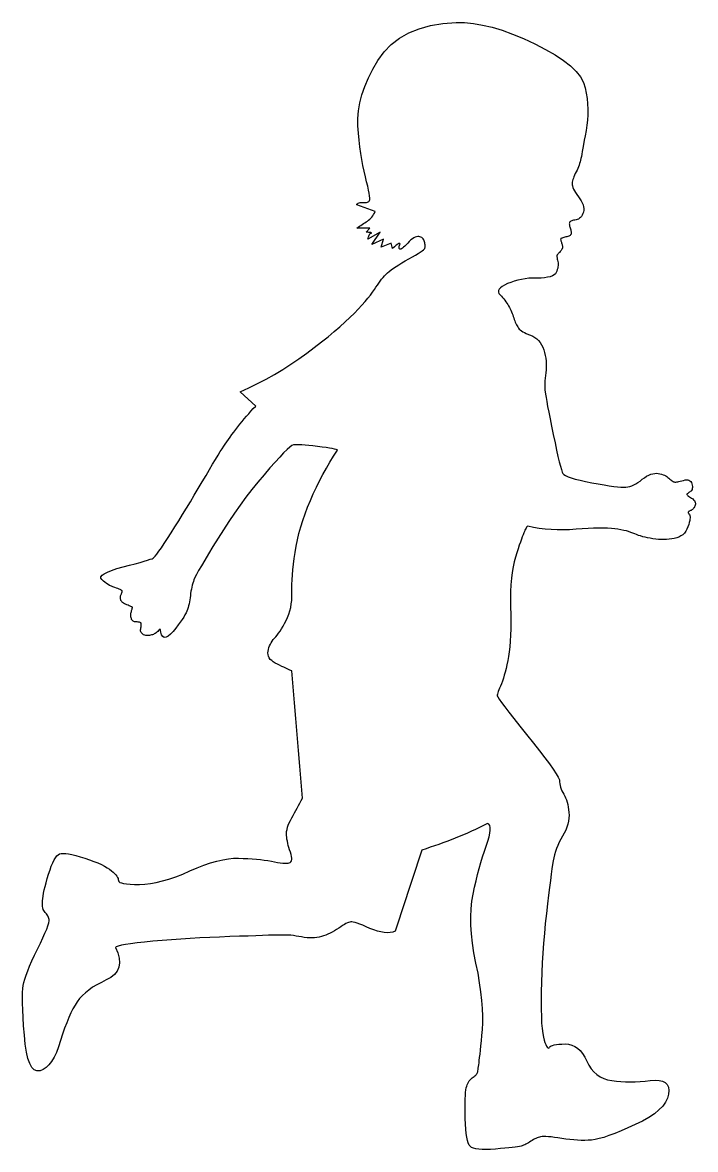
# Model space of a CAD drawing. Extents: x -1488 to 1727, y -688 to 574.
# Drawn here: x 1061 to 1727, y -687 to 429 of the extents above; entities that cross this region are included whole.
import ezdxf

# ---------------------------------------------------------------- set-up
doc = ezdxf.new("R2010")
doc.units = 0
doc.header["$LTSCALE"] = 20
doc.layers.add('_____1', color=7, linetype='CONTINUOUS')

msp = doc.modelspace()

# ---------------------------------------------------------------- linework, layer by layer
at = {"layer": '_____1', "color": 0, "linetype": 'CONTINUOUS', "flags": 128}
msp.add_lwpolyline([(1490.5, 428.5), (1498.7, 428.4), (1507.4, 427.6), (1516.5, 426), (1526, 423.8), (1535.9, 420.8), (1546.2, 417.1), (1557, 412.6), (1568.1, 407.5), (1578.8, 401.9), (1588.3, 396.4), (1596.5, 391), (1603.4, 385.5), (1609, 380.1), (1613.3, 374.7), (1616.4, 369.3), (1618.1, 363.9), (1619.1, 358.6), (1619.9, 353.2), (1620.4, 347.9), (1620.6, 342.6), (1620.6, 337.3), (1620.3, 332), (1619.7, 326.8), (1618.9, 321.5), (1618, 316.5), (1617.2, 311.9), (1616.5, 307.8), (1615.8, 304.1), (1615.2, 300.9), (1614.7, 298.1), (1614.3, 295.8), (1613.9, 293.9), (1613.5, 292.2), (1613.1, 290.6), (1612.6, 288.9), (1612.1, 287.2), (1611.4, 285.6), (1610.7, 283.9), (1610, 282.2), (1609.1, 280.6), (1608.3, 278.9), (1607.6, 277.3), (1607, 275.8), (1606.4, 274.4), (1606, 273), (1605.6, 271.7), (1605.3, 270.4), (1605.2, 269.2), (1605.2, 268), (1605.4, 266.7), (1605.8, 265.2), (1606.5, 263.6), (1607.4, 261.9), (1608.5, 260.1), (1609.8, 258.2), (1611.4, 256.1), (1612.9, 254), (1614.2, 252), (1615.2, 250), (1616, 248.1), (1616.5, 246.2), (1616.7, 244.4), (1616.6, 242.6), (1616.3, 240.9), (1615.8, 239.3), (1615.2, 237.9), (1614.4, 236.6), (1613.6, 235.6), (1612.6, 234.7), (1611.5, 234), (1610.3, 233.5), (1609, 233.2), (1607.7, 233), (1606.5, 232.7), (1605.5, 232.4), (1604.7, 232.1), (1603.9, 231.8), (1603.4, 231.5), (1602.9, 231.1), (1602.7, 230.7), (1602.5, 230.3), (1602.4, 229.8), (1602.3, 229.2), (1602.4, 228.6), (1602.5, 227.8), (1602.6, 227), (1602.9, 226.1), (1603.2, 225.2), (1603.5, 224.2), (1603.8, 223.2), (1604, 222.4), (1604.1, 221.6), (1604.2, 220.9), (1604.2, 220.2), (1604.2, 219.6), (1604.1, 219.1), (1603.9, 218.6), (1603.6, 218.2), (1603.1, 217.8), (1602.5, 217.4), (1601.8, 217), (1601, 216.7), (1600, 216.4), (1598.9, 216.2), (1597.8, 215.9), (1596.8, 215.7), (1596, 215.5), (1595.3, 215.2), (1594.8, 215), (1594.3, 214.8), (1594.1, 214.6), (1593.9, 214.5), (1593.8, 214.2), (1593.8, 213.9), (1593.9, 213.5), (1593.9, 213.1), (1594.1, 212.5), (1594.2, 211.8), (1594.5, 211.1), (1594.7, 210.3), (1595, 209.5), (1595.2, 208.7), (1595.4, 208), (1595.5, 207.4), (1595.6, 206.8), (1595.6, 206.2), (1595.6, 205.8), (1595.5, 205.3), (1595.4, 204.9), (1595.2, 204.5), (1594.9, 204), (1594.6, 203.5), (1594.2, 202.9), (1593.7, 202.3), (1593.2, 201.7), (1592.6, 201), (1592.1, 200.4), (1591.6, 199.8), (1591.1, 199.3), (1590.8, 198.8), (1590.5, 198.4), (1590.3, 198.1), (1590.1, 197.8), (1590, 197.6), (1590, 197.4), (1590, 197), (1590.1, 196.5), (1590.2, 195.9), (1590.3, 195.1), (1590.5, 194.2), (1590.7, 193.1), (1590.9, 191.9), (1591.2, 190.6), (1591.3, 189.3), (1591.2, 188), (1591.1, 186.7), (1590.9, 185.3), (1590.5, 183.9), (1590.1, 182.5), (1589.5, 181.1), (1588.7, 179.8), (1587.4, 178.7), (1585.7, 177.7), (1583.5, 176.9), (1580.9, 176.3), (1577.9, 175.9), (1574.4, 175.6), (1570.5, 175.6), (1566.4, 175.5), (1562.4, 175.3), (1558.6, 174.8), (1554.9, 174.2), (1551.3, 173.5), (1547.8, 172.5), (1544.4, 171.3), (1541.1, 170), (1538.2, 168.6), (1535.9, 167.2), (1534.1, 165.8), (1532.9, 164.4), (1532.3, 163.1), (1532.2, 161.7), (1532.7, 160.3), (1533.8, 159), (1535.1, 157.6), (1536.3, 156.2), (1537.5, 154.9), (1538.6, 153.5), (1539.6, 152.1), (1540.6, 150.7), (1541.5, 149.3), (1542.3, 147.9), (1543.1, 146.5), (1543.8, 145), (1544.5, 143.6), (1545.1, 142.1), (1545.7, 140.6), (1546.3, 139.1), (1546.8, 137.6), (1547.3, 136.1), (1547.8, 134.6), (1548.3, 133.2), (1548.8, 131.8), (1549.4, 130.5), (1550, 129.3), (1550.6, 128.1), (1551.3, 127.1), (1552, 126.1), (1552.8, 125.1), (1553.8, 124.2), (1555, 123.3), (1556.4, 122.4), (1558, 121.5), (1559.8, 120.6), (1561.9, 119.7), (1564.1, 118.9), (1566.3, 118), (1568.4, 116.8), (1570.3, 115.3), (1572, 113.7), (1573.5, 111.7), (1574.9, 109.6), (1576.1, 107.1), (1577.1, 104.5), (1577.9, 101.7), (1578.6, 98.9), (1579.1, 96.1), (1579.4, 93.2), (1579.6, 90.4), (1579.6, 87.5), (1579.4, 84.7), (1579.1, 81.8), (1578.7, 79), (1578.4, 76.3), (1578.2, 73.8), (1578, 71.3), (1578, 69), (1578, 66.8), (1578.2, 64.7), (1578.4, 62.8), (1578.7, 60.5), (1579.3, 57.3), (1580, 53.3), (1580.9, 48.4), (1582, 42.7), (1583.3, 36.2), (1584.8, 28.8), (1586.5, 20.6), (1588.2, 12.4), (1589.7, 5.2), (1591.1, -1.1), (1592.4, -6.4), (1593.5, -10.7), (1594.5, -14.1), (1595.3, -16.5), (1596, -18), (1596.9, -19), (1598.7, -20), (1601.1, -21.1), (1604.3, -22.2), (1608.3, -23.4), (1613, -24.6), (1618.5, -25.8), (1624.7, -27.1), (1631, -28.2), (1636.7, -29.2), (1641.8, -30.1), (1646.3, -30.7), (1650.2, -31.2), (1653.5, -31.5), (1656.2, -31.5), (1658.4, -31.5), (1660.2, -31.2), (1662.1, -30.7), (1664.1, -30), (1666.1, -29.2), (1668.1, -28.1), (1670.2, -26.8), (1672.4, -25.4), (1674.6, -23.7), (1676.8, -22.1), (1678.9, -20.7), (1681, -19.6), (1683, -18.7), (1685, -18.1), (1686.9, -17.8), (1688.7, -17.7), (1690.4, -17.9), (1692.1, -18.2), (1693.7, -18.7), (1695.1, -19.1), (1696.5, -19.7), (1697.8, -20.3), (1699, -21), (1700, -21.8), (1701, -22.6), (1701.9, -23.5), (1702.8, -24.2), (1703.6, -24.8), (1704.3, -25.3), (1705, -25.8), (1705.6, -26.1), (1706.2, -26.3), (1706.7, -26.4), (1707.2, -26.5), (1707.9, -26.4), (1708.8, -26.3), (1709.8, -26.2), (1710.9, -25.9), (1712.2, -25.6), (1713.7, -25.2), (1715.3, -24.7), (1716.9, -24.3), (1718.3, -24.1), (1719.6, -24.2), (1720.7, -24.5), (1721.7, -25.1), (1722.5, -25.9), (1723.2, -26.9), (1723.7, -28.2), (1724, -29.5), (1724.2, -30.7), (1724.3, -31.9), (1724.1, -32.9), (1723.9, -33.8), (1723.4, -34.6), (1722.8, -35.3), (1722, -35.9), (1721.2, -36.5), (1720.5, -36.9), (1720, -37.4), (1719.5, -37.7), (1719.1, -38), (1718.8, -38.3), (1718.6, -38.5), (1718.6, -38.7), (1718.6, -38.8), (1718.9, -39.1), (1719.2, -39.4), (1719.7, -39.9), (1720.4, -40.4), (1721.2, -40.9), (1722.2, -41.6), (1723.4, -42.3), (1724.5, -43.1), (1725.4, -44), (1726.1, -44.8), (1726.7, -45.6), (1727, -46.5), (1727.2, -47.4), (1727.2, -48.3), (1727, -49.3), (1726.7, -50.2), (1726.3, -51), (1725.9, -51.8), (1725.4, -52.4), (1724.8, -53), (1724.3, -53.5), (1723.6, -54), (1722.9, -54.4), (1722.2, -54.7), (1721.7, -55), (1721.2, -55.2), (1720.7, -55.5), (1720.4, -55.7), (1720.2, -55.9), (1720, -56.1), (1719.9, -56.3), (1719.9, -56.4), (1720, -56.6), (1720.1, -56.9), (1720.3, -57.2), (1720.5, -57.6), (1720.8, -58), (1721.1, -58.5), (1721.5, -59), (1721.8, -59.7), (1722, -60.6), (1722, -61.7), (1721.8, -63), (1721.5, -64.6), (1721.1, -66.4), (1720.5, -68.5), (1719.7, -70.8), (1718.7, -73), (1717.6, -75.1), (1716.2, -76.9), (1714.6, -78.5), (1712.8, -79.8), (1710.9, -80.9), (1708.7, -81.7), (1706.3, -82.3), (1703.7, -82.7), (1701.2, -83.1), (1698.6, -83.3), (1696, -83.3), (1693.3, -83.3), (1690.6, -83.2), (1687.9, -82.9), (1685.1, -82.5), (1682.4, -82.1), (1679.8, -81.6), (1677.4, -81.1), (1675.1, -80.5), (1672.9, -79.8), (1670.8, -79.2), (1668.9, -78.4), (1667.1, -77.7), (1665.3, -76.9), (1663.3, -76.2), (1661.1, -75.5), (1658.8, -74.8), (1656.2, -74.3), (1653.5, -73.7), (1650.5, -73.2), (1647.4, -72.7), (1644, -72.4), (1640.2, -72.1), (1636, -72), (1631.4, -72), (1626.4, -72.1), (1621, -72.3), (1615.2, -72.7), (1609.1, -73.2), (1602.7, -73.6), (1596.5, -73.8), (1590.3, -73.8), (1584.3, -73.5), (1578.4, -73), (1572.5, -72.3), (1566.8, -71.3), (1561.2, -70.1), (1561.2, -70.1), (1561.2, -70.1), (1560.8, -70.3), (1560.4, -70.7), (1560, -71.2), (1559.5, -72), (1559, -72.9), (1558.5, -74), (1557.9, -75.3), (1557.3, -76.8), (1556.6, -78.5), (1555.8, -80.6), (1554.9, -83.1), (1553.9, -85.9), (1552.8, -89), (1551.7, -92.6), (1550.4, -96.4), (1549.1, -100.6), (1547.8, -105.3), (1546.7, -110.3), (1545.8, -115.8), (1545.1, -121.7), (1544.6, -128.1), (1544.3, -134.9), (1544.2, -142.2), (1544.3, -149.9), (1544.4, -157.6), (1544.4, -164.9), (1544.4, -171.7), (1544.2, -178), (1543.8, -183.9), (1543.4, -189.4), (1542.8, -194.4), (1542.2, -199), (1541.4, -203.2), (1540.6, -207.2), (1539.8, -211), (1538.9, -214.5), (1538, -217.7), (1537.1, -220.7), (1536.1, -223.5), (1535.1, -226), (1534.1, -228.3), (1533.3, -230.3), (1532.6, -232.1), (1532, -233.8), (1531.6, -235.1), (1531.3, -236.3), (1531.1, -237.3), (1531.1, -238), (1531.6, -239.1), (1533, -241.3), (1535.3, -244.5), (1538.5, -248.8), (1542.5, -254.1), (1547.5, -260.5), (1553.3, -267.9), (1560.1, -276.3), (1566.9, -284.9), (1572.9, -292.6), (1578.1, -299.5), (1582.6, -305.5), (1586.3, -310.7), (1589.2, -315.1), (1591.3, -318.6), (1592.7, -321.3), (1592.7, -321.3), (1592.7, -321.3), (1592.7, -323.2), (1592.9, -325), (1593.2, -326.9), (1593.7, -328.6), (1594.2, -330.4), (1595, -332.1), (1595.8, -333.8), (1596.8, -335.5), (1597.8, -337.2), (1598.7, -339.1), (1599.5, -341.1), (1600.2, -343.3), (1600.8, -345.6), (1601.3, -348.1), (1601.7, -350.7), (1602, -353.5), (1602.1, -356.3), (1602, -359.2), (1601.6, -362.1), (1600.9, -365), (1600, -367.9), (1598.8, -370.9), (1597.4, -373.9), (1595.7, -376.9), (1594, -380), (1592.4, -383), (1591, -386.1), (1589.8, -389.1), (1588.7, -392.2), (1587.7, -395.3), (1587, -398.4), (1586.4, -401.5), (1585.8, -405), (1585.2, -409.4), (1584.4, -414.6), (1583.6, -420.7), (1582.8, -427.7), (1581.8, -435.4), (1580.8, -444.1), (1579.7, -453.5), (1578.6, -463.4), (1577.7, -473.2), (1576.8, -483), (1576.1, -492.7), (1575.5, -502.4), (1575.1, -512), (1574.7, -521.5), (1574.5, -531), (1574.4, -540.1), (1574.5, -548.2), (1574.7, -555.5), (1575, -562), (1575.4, -567.5), (1576, -572.2), (1576.7, -576.1), (1577.5, -579), (1578.3, -581.3), (1579.1, -583.3), (1579.9, -584.7), (1580.6, -585.8), (1581.2, -586.5), (1581.8, -586.7), (1582.3, -586.6), (1582.8, -586), (1583.4, -585.3), (1584.4, -584.6), (1585.8, -584.1), (1587.5, -583.6), (1589.6, -583.3), (1592.1, -583), (1595, -582.8), (1598.3, -582.7), (1601.6, -583), (1604.8, -583.8), (1607.7, -585.1), (1610.5, -586.9), (1613, -589.3), (1615.4, -592.2), (1617.6, -595.6), (1619.6, -599.6), (1621.6, -603.6), (1624, -607.2), (1626.6, -610.3), (1629.6, -613), (1632.9, -615.2), (1636.4, -616.9), (1640.3, -618.2), (1644.5, -619), (1648.9, -619.5), (1653.4, -619.9), (1658, -620.1), (1662.7, -620.2), (1667.5, -620.1), (1672.4, -619.8), (1677.4, -619.4), (1682.5, -618.8), (1687.3, -618.5), (1691.4, -618.7), (1694.7, -619.5), (1697.3, -620.9), (1699.2, -622.9), (1700.4, -625.5), (1700.9, -628.6), (1700.6, -632.3), (1699.5, -636.3), (1697.6, -640.3), (1694.8, -644.1), (1691.1, -647.9), (1686.6, -651.7), (1681.1, -655.4), (1674.8, -659), (1667.7, -662.5), (1660.3, -665.8), (1653.6, -668.8), (1647.3, -671.3), (1641.6, -673.4), (1636.5, -675.1), (1631.9, -676.4), (1627.8, -677.3), (1624.3, -677.8), (1621, -678), (1617.6, -678.1), (1614.1, -678.1), (1610.4, -678), (1606.7, -677.7), (1602.9, -677.4), (1599, -676.9), (1595, -676.3), (1591.1, -675.6), (1587.6, -675.1), (1584.4, -674.7), (1581.6, -674.5), (1579.2, -674.3), (1577.1, -674.3), (1575.4, -674.3), (1574, -674.5), (1572.9, -674.8), (1571.7, -675.2), (1570.5, -675.6), (1569.3, -676.1), (1568.1, -676.7), (1566.8, -677.4), (1565.6, -678.2), (1564.4, -679), (1563.1, -679.9), (1561.9, -680.6), (1560.7, -681.3), (1559.4, -682), (1558.2, -682.5), (1557, -683), (1555.8, -683.4), (1554.6, -683.8), (1553.1, -684.1), (1551.2, -684.4), (1548.7, -684.8), (1545.8, -685.1), (1542.4, -685.5), (1538.5, -685.9), (1534.1, -686.3), (1529.2, -686.7), (1524.3, -687), (1520, -687.1), (1516.1, -687.1), (1512.7, -686.8), (1509.9, -686.4), (1507.5, -685.8), (1505.7, -685), (1504.3, -684), (1503.3, -682.7), (1502.4, -680.7), (1501.6, -678.1), (1500.9, -675), (1500.4, -671.2), (1499.9, -666.9), (1499.6, -661.9), (1499.4, -656.3), (1499.2, -650.7), (1499.2, -645.7), (1499.2, -641.1), (1499.3, -637.1), (1499.5, -633.6), (1499.7, -630.6), (1500, -628.1), (1500.4, -626.2), (1500.8, -624.6), (1501.3, -623.1), (1502, -621.7), (1502.7, -620.4), (1503.4, -619.2), (1504.3, -618.1), (1505.3, -617.2), (1506.3, -616.3), (1507.3, -615.6), (1508.2, -614.8), (1509, -614.2), (1509.7, -613.5), (1510.3, -612.9), (1510.7, -612.4), (1511.1, -611.9), (1511.3, -611.5), (1511.5, -610.9), (1511.7, -610.2), (1511.9, -609.3), (1512.1, -608.1), (1512.3, -606.7), (1512.5, -605.1), (1512.8, -603.4), (1513, -601.4), (1513.3, -599), (1513.6, -596.1), (1514, -592.8), (1514.4, -588.9), (1514.8, -584.5), (1515.3, -579.6), (1515.8, -574.2), (1516.4, -568.3), (1516.8, -561.9), (1516.8, -555), (1516.5, -547.6), (1515.9, -539.6), (1514.9, -531.2), (1513.6, -522.2), (1512, -512.7), (1510, -502.7), (1508, -492.6), (1506.6, -483), (1505.5, -473.8), (1504.9, -465), (1504.8, -456.7), (1505.1, -448.8), (1505.9, -441.4), (1507.1, -434.3), (1508.6, -427.6), (1510.1, -421.1), (1511.6, -414.9), (1513.2, -408.8), (1514.9, -402.9), (1516.6, -397.3), (1518.4, -391.9), (1520.2, -386.7), (1521.8, -381.9), (1523, -377.6), (1523.8, -374), (1524.1, -370.9), (1524.1, -368.4), (1523.6, -366.5), (1522.7, -365.1), (1521.3, -364.4), (1521.3, -364.4), (1521.3, -364.4), (1517.4, -366.4), (1513.5, -368.3), (1509.6, -370.2), (1505.6, -372.1), (1501.6, -373.9), (1497.6, -375.6), (1493.5, -377.3), (1489.5, -378.9), (1485.4, -380.5), (1481.3, -382.1), (1477.2, -383.6), (1473.1, -385.1), (1468.9, -386.6), (1464.8, -388), (1460.6, -389.4), (1456.4, -390.7), (1456.4, -390.7), (1453.1, -400.7), (1449.9, -410.8), (1446.6, -420.8), (1443.3, -430.9), (1440, -440.9), (1436.7, -450.9), (1433.4, -461), (1430.1, -471), (1430.1, -471), (1427.6, -471.9), (1424.9, -472.4), (1422.1, -472.5), (1419, -472.3), (1415.8, -471.8), (1412.4, -470.9), (1408.8, -469.7), (1405, -468.2), (1401.3, -466.6), (1398, -465.2), (1395, -464.1), (1392.5, -463.2), (1390.3, -462.5), (1388.5, -462), (1387, -461.8), (1386, -461.8), (1385, -462), (1383.9, -462.3), (1382.7, -462.8), (1381.3, -463.5), (1379.7, -464.4), (1378, -465.4), (1376.1, -466.6), (1374.1, -468), (1372, -469.4), (1369.9, -470.7), (1367.7, -471.9), (1365.6, -473), (1363.5, -474), (1361.3, -474.9), (1359.2, -475.7), (1357, -476.3), (1354.9, -476.9), (1352.6, -477.3), (1350.2, -477.6), (1347.8, -477.7), (1345.3, -477.7), (1342.8, -477.5), (1340.1, -477.2), (1337.4, -476.7), (1334.7, -476.2), (1332, -475.8), (1329.3, -475.4), (1326.7, -475.1), (1324, -474.9), (1321.5, -474.8), (1318.9, -474.8), (1316.4, -474.8), (1313.4, -474.9), (1309.5, -475), (1304.6, -475.1), (1298.8, -475.3), (1292.1, -475.6), (1284.4, -475.8), (1275.8, -476.1), (1266.3, -476.4), (1256.3, -476.8), (1246.5, -477.2), (1236.8, -477.7), (1227.2, -478.2), (1217.8, -478.9), (1208.5, -479.5), (1199.3, -480.3), (1190.3, -481), (1181.8, -481.9), (1174.5, -482.7), (1168.2, -483.4), (1163.1, -484.2), (1159, -484.9), (1155.9, -485.7), (1154, -486.4), (1153.2, -487.1), (1153.2, -487.1), (1153.2, -487.1), (1155.5, -492.6), (1156.8, -497.7), (1157.1, -502.4), (1156.4, -506.7), (1154.8, -510.5), (1152.2, -513.9), (1148.7, -516.8), (1144.1, -519.3), (1139.3, -521.7), (1134.8, -524.1), (1130.6, -526.6), (1126.9, -529.3), (1123.4, -532), (1120.4, -534.8), (1117.7, -537.8), (1115.3, -540.8), (1113.2, -544.1), (1111.1, -547.8), (1109, -552), (1106.9, -556.6), (1104.9, -561.6), (1102.9, -567.1), (1100.9, -573), (1098.9, -579.4), (1096.9, -585.6), (1094.7, -591.2), (1092.4, -595.9), (1089.9, -600), (1087.3, -603.4), (1084.5, -606), (1081.6, -608), (1078.5, -609.2), (1075.5, -609.4), (1072.7, -608.3), (1070.3, -605.9), (1068.3, -602.1), (1066.5, -597.1), (1065, -590.7), (1063.8, -583), (1063, -574), (1062.3, -564.7), (1061.8, -556.4), (1061.5, -548.9), (1061.3, -542.3), (1061.2, -536.6), (1061.3, -531.7), (1061.5, -527.7), (1061.9, -524.7), (1062.5, -521.8), (1063.4, -518.4), (1064.7, -514.6), (1066.3, -510.4), (1068.2, -505.7), (1070.5, -500.5), (1073.1, -494.9), (1076, -488.9), (1078.9, -482.9), (1081.4, -477.6), (1083.4, -472.9), (1085.1, -469), (1086.3, -465.6), (1087.1, -462.9), (1087.5, -460.9), (1087.5, -459.6), (1087.3, -458.5), (1086.9, -457.6), (1086.5, -456.6), (1086.1, -455.7), (1085.5, -454.8), (1084.9, -454), (1084.3, -453.2), (1083.5, -452.4), (1082.8, -451.5), (1082.2, -450.5), (1081.7, -449.4), (1081.4, -448), (1081.1, -446.5), (1080.9, -444.8), (1080.9, -443), (1081, -441), (1081.2, -438.7), (1081.5, -436.2), (1082.1, -433.3), (1082.7, -430.2), (1083.6, -426.7), (1084.5, -423), (1085.7, -418.9), (1087, -414.6), (1088.4, -410.3), (1089.7, -406.5), (1091.1, -403.3), (1092.5, -400.5), (1093.8, -398.3), (1095.2, -396.5), (1096.5, -395.3), (1097.9, -394.5), (1099.4, -394.1), (1101.4, -394), (1103.9, -394.1), (1106.8, -394.6), (1110.1, -395.2), (1113.9, -396.2), (1118.2, -397.4), (1122.8, -398.8), (1127.5, -400.4), (1131.9, -402), (1135.8, -403.5), (1139.3, -405.1), (1142.4, -406.6), (1145.1, -408.2), (1147.4, -409.7), (1149.3, -411.2), (1150.9, -412.6), (1152.3, -414), (1153.4, -415.3), (1154.4, -416.6), (1155.2, -417.8), (1155.7, -418.9), (1156, -420), (1156.1, -421), (1156.4, -421.9), (1157.4, -422.7), (1159, -423.3), (1161.3, -423.9), (1164.2, -424.3), (1167.8, -424.5), (1172, -424.7), (1176.9, -424.7), (1182.2, -424.4), (1187.8, -423.8), (1193.6, -422.7), (1199.7, -421.3), (1206.1, -419.4), (1212.8, -417.1), (1219.7, -414.5), (1226.8, -411.4), (1234, -408.3), (1240.8, -405.7), (1247.3, -403.5), (1253.5, -401.7), (1259.4, -400.3), (1264.9, -399.3), (1270.1, -398.8), (1275, -398.7), (1279.7, -398.9), (1284.2, -399.1), (1288.5, -399.4), (1292.7, -399.7), (1296.6, -400.1), (1300.4, -400.6), (1304.1, -401.2), (1307.5, -401.8), (1310.7, -402.5), (1313.7, -402.9), (1316.3, -403.3), (1318.7, -403.6), (1320.8, -403.7), (1322.5, -403.7), (1324, -403.6), (1325.2, -403.3), (1326.2, -402.9), (1326.9, -402.2), (1327.4, -401.3), (1327.6, -400.1), (1327.6, -398.7), (1327.4, -397), (1327, -395), (1326.3, -392.9), (1325.5, -390.6), (1324.8, -388.3), (1324.2, -386.2), (1323.7, -384.1), (1323.3, -382), (1322.9, -380), (1322.7, -378.1), (1322.5, -376.2), (1322.5, -374.3), (1322.6, -372.3), (1323, -370.3), (1323.5, -368.2), (1324.2, -366), (1325.2, -363.7), (1326.3, -361.4), (1327.6, -358.9), (1329, -356.5), (1330.3, -354), (1331.7, -351.6), (1333, -349.1), (1334.4, -346.6), (1335.7, -344.2), (1336.9, -341.8), (1338.2, -339.3), (1338.2, -339.3), (1336.9, -323.6), (1335.6, -307.8), (1334.4, -292.1), (1333.1, -276.3), (1331.8, -260.6), (1330.5, -244.9), (1329.2, -229.1), (1327.9, -213.4), (1327.9, -213.4), (1325.9, -212.6), (1323.9, -211.7), (1321.8, -210.8), (1319.8, -209.8), (1317.7, -208.9), (1315.6, -207.8), (1313.5, -206.8), (1311.4, -205.6), (1309.4, -204.5), (1307.8, -203.2), (1306.4, -201.9), (1305.4, -200.4), (1304.6, -198.9), (1304.2, -197.3), (1304, -195.6), (1304.2, -193.8), (1304.6, -192), (1305.1, -190.2), (1305.7, -188.5), (1306.5, -186.9), (1307.3, -185.4), (1308.3, -183.9), (1309.4, -182.4), (1310.7, -181.1), (1312, -179.7), (1313.3, -178), (1314.7, -176.1), (1316.1, -174.1), (1317.6, -171.8), (1319, -169.2), (1320.5, -166.5), (1322.1, -163.6), (1323.5, -160.5), (1324.7, -157.3), (1325.8, -154), (1326.6, -150.6), (1327.2, -147.1), (1327.6, -143.5), (1327.8, -139.8), (1327.7, -136.1), (1327.7, -132.1), (1327.8, -127.8), (1328, -123.3), (1328.3, -118.4), (1328.8, -113.3), (1329.4, -107.8), (1330.1, -102.1), (1331, -96), (1332, -89.8), (1333.3, -83.5), (1334.8, -77.2), (1336.6, -70.8), (1338.6, -64.3), (1340.9, -57.8), (1343.4, -51.3), (1346.1, -44.6), (1349, -38), (1352, -31.6), (1355.2, -25.2), (1358.5, -18.9), (1361.9, -12.7), (1365.5, -6.7), (1369.1, -0.8), (1372.9, 5.1), (1372.9, 5.1), (1372.9, 5.1), (1372.5, 5.5), (1371.5, 5.9), (1370, 6.3), (1367.8, 6.8), (1365, 7.2), (1361.7, 7.8), (1357.8, 8.3), (1353.2, 8.8), (1348.6, 9.4), (1344.5, 9.8), (1340.8, 10.1), (1337.6, 10.4), (1334.8, 10.5), (1332.5, 10.5), (1330.7, 10.5), (1329.3, 10.3), (1327.8, 9.7), (1325.7, 8.2), (1323, 5.8), (1319.6, 2.5), (1315.7, -1.6), (1311.1, -6.6), (1305.9, -12.4), (1300.2, -19.2), (1294.1, -26.5), (1288.2, -33.9), (1282.3, -41.5), (1276.6, -49.3), (1270.9, -57.2), (1265.4, -65.3), (1260, -73.6), (1254.7, -82), (1249.7, -90.1), (1245.3, -97.4), (1241.5, -103.8), (1238.2, -109.3), (1235.5, -114), (1233.4, -117.9), (1231.9, -120.9), (1230.9, -123.1), (1230.3, -124.8), (1229.7, -126.6), (1229.1, -128.5), (1228.7, -130.4), (1228.3, -132.4), (1227.9, -134.5), (1227.6, -136.6), (1227.4, -138.7), (1227.1, -140.9), (1226.9, -143), (1226.5, -145), (1226.1, -147), (1225.6, -148.9), (1225.1, -150.7), (1224.5, -152.5), (1223.9, -154.2), (1223.1, -156), (1222, -157.9), (1220.7, -160.1), (1219.1, -162.5), (1217.3, -165.1), (1215.2, -167.9), (1212.8, -170.9), (1210.2, -174.2), (1207.6, -177), (1205.3, -179), (1203.3, -180), (1201.5, -180.2), (1200.1, -179.4), (1198.9, -177.7), (1198.1, -175.1), (1197.5, -171.6), (1197.5, -171.6), (1197.5, -171.6), (1196.7, -172.6), (1195.9, -173.5), (1195, -174.3), (1194.2, -175), (1193.4, -175.7), (1192.5, -176.3), (1191.6, -176.8), (1190.8, -177.2), (1189.9, -177.5), (1188.9, -177.8), (1187.9, -178), (1186.9, -178.2), (1185.7, -178.3), (1184.6, -178.3), (1183.4, -178.2), (1182.1, -178), (1182.1, -178), (1182.1, -178), (1181, -177.5), (1180.1, -176.8), (1179.3, -176.1), (1178.7, -175.4), (1178.4, -174.6), (1178.1, -173.7), (1178.1, -172.7), (1178.2, -171.7), (1178.4, -170.7), (1178.5, -169.8), (1178.6, -169), (1178.7, -168.2), (1178.7, -167.6), (1178.7, -167), (1178.6, -166.6), (1178.5, -166.2), (1178.3, -165.9), (1178, -165.6), (1177.5, -165.4), (1177, -165.2), (1176.4, -165.1), (1175.7, -165), (1174.8, -164.9), (1173.9, -164.9), (1172.9, -164.9), (1172.1, -164.7), (1171.3, -164.5), (1170.6, -164.1), (1170.1, -163.6), (1169.6, -163.1), (1169.2, -162.4), (1168.9, -161.6), (1168.6, -160.7), (1168.5, -159.8), (1168.4, -159), (1168.3, -158.1), (1168.4, -157.2), (1168.5, -156.3), (1168.7, -155.4), (1168.9, -154.5), (1169.2, -153.6), (1169.4, -152.8), (1169.6, -152.2), (1169.7, -151.6), (1169.8, -151.1), (1169.9, -150.8), (1169.9, -150.5), (1169.9, -150.3), (1169.7, -150.2), (1169.5, -150), (1169, -149.8), (1168.4, -149.5), (1167.7, -149.2), (1166.8, -148.8), (1165.7, -148.3), (1164.4, -147.8), (1163.2, -147.3), (1162.1, -146.8), (1161.1, -146.2), (1160.3, -145.6), (1159.6, -144.9), (1159.1, -144.3), (1158.6, -143.6), (1158.4, -142.9), (1158.2, -142.2), (1158.1, -141.5), (1158.1, -140.8), (1158.1, -140.2), (1158.2, -139.5), (1158.3, -138.9), (1158.5, -138.3), (1158.8, -137.7), (1159.1, -137.1), (1159.3, -136.6), (1159.5, -136.1), (1159.6, -135.7), (1159.7, -135.3), (1159.8, -134.9), (1159.8, -134.5), (1159.7, -134.2), (1159.6, -133.9), (1159.2, -133.6), (1158.6, -133.2), (1157.8, -132.8), (1156.8, -132.4), (1155.5, -131.9), (1154.1, -131.4), (1152.5, -130.8), (1150.7, -130.2), (1149.1, -129.5), (1147.4, -128.7), (1145.8, -127.7), (1144.2, -126.7), (1142.7, -125.6), (1141.2, -124.4), (1139.7, -123), (1138.7, -121.6), (1138.8, -120.2), (1139.9, -118.6), (1142.1, -117.1), (1145.2, -115.5), (1149.4, -113.8), (1154.6, -112.1), (1160.8, -110.4), (1167.2, -108.7), (1172.8, -107.2), (1177.6, -105.9), (1181.7, -104.7), (1185, -103.7), (1187.6, -102.9), (1189.4, -102.3), (1190.4, -101.9), (1191.3, -101.2), (1192.5, -99.8), (1194.1, -97.7), (1196.2, -94.9), (1198.6, -91.5), (1201.4, -87.3), (1204.6, -82.4), (1208.2, -76.8), (1212, -70.8), (1215.8, -64.8), (1219.6, -58.6), (1223.5, -52.3), (1227.3, -46), (1231.2, -39.5), (1235.1, -32.9), (1239, -26.3), (1242.8, -19.9), (1246.2, -14), (1249.3, -8.7), (1252.2, -4), (1254.7, 0.1), (1256.9, 3.7), (1258.8, 6.6), (1260.3, 9.1), (1261.8, 11.2), (1263.3, 13.5), (1265, 15.8), (1266.7, 18.1), (1268.5, 20.6), (1270.3, 23.1), (1272.3, 25.7), (1274.3, 28.3), (1276.4, 31), (1278.5, 33.6), (1280.7, 36.2), (1282.9, 38.8), (1285.1, 41.3), (1287.3, 43.8), (1289.6, 46.3), (1292, 48.8), (1292, 48.8), (1276.5, 62.9), (1285.2, 66.9), (1293.8, 71.1), (1302.2, 75.6), (1310.5, 80.2), (1318.7, 85.1), (1326.7, 90.3), (1334.7, 95.6), (1342.5, 101.2), (1350, 106.8), (1357, 112.3), (1363.6, 117.5), (1369.7, 122.5), (1375.4, 127.4), (1380.6, 132.1), (1385.3, 136.6), (1389.6, 140.8), (1393.4, 144.9), (1397, 148.7), (1400.2, 152.3), (1403, 155.6), (1405.5, 158.7), (1407.7, 161.5), (1409.5, 164.1), (1411, 166.4), (1412.4, 168.5), (1413.8, 170.6), (1415.2, 172.5), (1416.6, 174.3), (1418, 176.1), (1419.5, 177.7), (1421, 179.3), (1422.5, 180.7), (1424.2, 182.2), (1426.2, 183.7), (1428.4, 185.3), (1430.9, 187), (1433.6, 188.8), (1436.7, 190.6), (1440, 192.6), (1443.5, 194.6), (1447, 196.5), (1450.1, 198.3), (1452.7, 199.9), (1454.9, 201.3), (1456.6, 202.5), (1458, 203.4), (1458.8, 204.2), (1459.3, 204.8), (1459.4, 205.4), (1459.6, 206), (1459.6, 206.7), (1459.6, 207.5), (1459.6, 208.4), (1459.4, 209.3), (1459.3, 210.3), (1459, 211.4), (1458.7, 212.5), (1458.3, 213.4), (1457.7, 214.3), (1457.1, 215), (1456.4, 215.6), (1455.5, 216), (1454.5, 216.4), (1453.5, 216.6), (1452.3, 216.7), (1451.1, 216.5), (1449.8, 216.1), (1448.5, 215.4), (1447.1, 214.5), (1445.6, 213.3), (1444, 211.9), (1442.5, 210.2), (1440.9, 208.6), (1439.5, 207.2), (1438.3, 206), (1437.2, 205.1), (1436.3, 204.5), (1435.6, 204.1), (1435, 204), (1434.6, 204.1), (1434.3, 204.4), (1434.1, 204.8), (1434, 205.2), (1434, 205.8), (1434, 206.4), (1434.1, 207.1), (1434.3, 207.9), (1434.6, 208.7), (1434.8, 209.5), (1434.7, 209.9), (1434.3, 209.9), (1433.5, 209.6), (1432.5, 209), (1431.1, 208), (1429.5, 206.6), (1427.5, 204.9), (1427.5, 204.9), (1426.2, 210), (1426.2, 210), (1426.2, 210), (1416, 206.2), (1416, 206.2), (1418.5, 213.9), (1418.5, 213.9), (1407, 208.8), (1407, 208.8), (1415.3, 221), (1415.3, 221), (1415.3, 221), (1403.1, 213.9), (1403.3, 215.1), (1403.6, 216.2), (1403.9, 217.1), (1404.3, 218), (1404.7, 218.6), (1405.1, 219.2), (1405.6, 219.6), (1406.1, 219.9), (1406.5, 220), (1406.6, 220.2), (1406.4, 220.4), (1406, 220.5), (1405.2, 220.7), (1404.1, 220.8), (1402.8, 220.9), (1401.2, 221), (1401.2, 221), (1405, 224.8), (1405, 224.8), (1405, 224.8), (1405, 224.8), (1392.2, 224.8), (1393.5, 225.8), (1394.8, 226.8), (1396, 227.7), (1397.3, 228.6), (1398.6, 229.5), (1399.9, 230.3), (1401.2, 231.1), (1402.5, 231.9), (1403.7, 232.7), (1404.9, 233.7), (1406, 234.7), (1407, 235.8), (1407.9, 237.1), (1408.7, 238.5), (1409.5, 239.9), (1410.2, 241.5), (1410.2, 241.5), (1392.2, 248), (1392.2, 248.6), (1392.5, 249.1), (1392.9, 249.5), (1393.5, 249.8), (1394.3, 250.1), (1395.3, 250.2), (1396.5, 250.3), (1397.9, 250.3), (1399.2, 250.2), (1400.5, 250.3), (1401.6, 250.4), (1402.5, 250.6), (1403.3, 250.9), (1403.9, 251.3), (1404.4, 251.8), (1404.7, 252.4), (1404.9, 253.3), (1404.9, 254.8), (1404.6, 256.9), (1404.2, 259.5), (1403.6, 262.7), (1402.8, 266.5), (1401.7, 270.9), (1400.5, 275.9), (1399.2, 281.3), (1398.1, 286.9), (1397, 292.8), (1396, 299), (1395.1, 305.4), (1394.4, 312), (1393.7, 319), (1393.1, 326.1), (1393, 333.5), (1393.6, 341.1), (1395, 348.9), (1397.1, 357), (1399.9, 365.2), (1403.5, 373.6), (1407.9, 382.2), (1413, 391), (1419.1, 399.4), (1426.1, 406.7), (1434.2, 413), (1443.4, 418.2), (1453.6, 422.4), (1464.9, 425.5), (1477.2, 427.5), (1490.5, 428.5), (1490.5, 428.5), (1490.5, 428.5)], close=True, dxfattribs=at)

doc.saveas('drawing.dxf')
